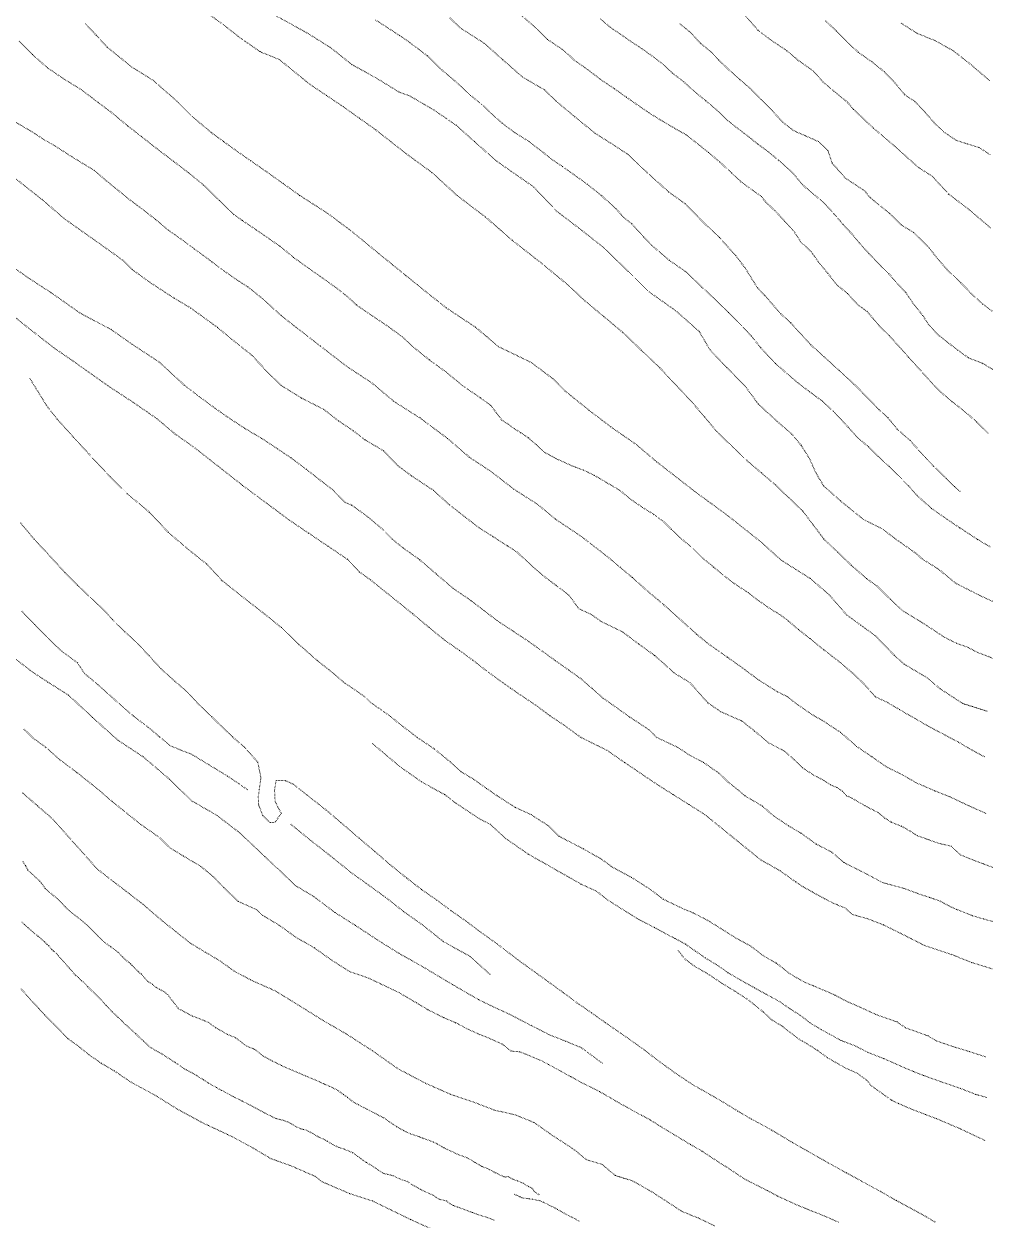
# Model space of a CAD drawing. Extents: x 682410 to 689460, y 7661803 to 7669124.
# Drawn here: x 686883.4 to 687123.9, y 7667440.4 to 7667739.6 of the extents above; entities that cross this region are included whole.
import ezdxf

# ---------------------------------------------------------------- set-up
doc = ezdxf.new("R2010")
doc.units = 0
doc.header["$MEASUREMENT"] = 0
doc.linetypes.add('DOT', pattern=[0.25, 0, -0.25])
doc.layers.add('02 TOE_Line', color=1, linetype='DOT', lineweight=20)

msp = doc.modelspace()

# ---------------------------------------------------------------- linework, layer by layer
at = {"layer": '02 TOE_Line'}
for points in [[(686929.57, 7667742.09, 4340.19), (686933.28, 7667739.44, 4340.16), (686937.46, 7667736.15, 4340.13), (686942.5, 7667732.65, 4340.28), (686947.34, 7667730.67, 4340.66), (686951.15, 7667727.58, 4340.69), (686954.95, 7667724.49, 4340.72), (686959.12, 7667721.7, 4340.66), (686963.28, 7667718.9, 4340.6), (686967.38, 7667715.98, 4340.64), (686971.48, 7667713.06, 4340.67), (686975.31, 7667710.06, 4340.61), (686979.15, 7667707.05, 4340.54), (686985.51, 7667702.41, 4340.4), (686988.66, 7667699.53, 4340.33), (686991.81, 7667696.66, 4340.26), (686995.37, 7667693.95, 4340.19), (686998.93, 7667691.25, 4340.12), (687002.29, 7667688.33, 4340.24), (687005.64, 7667685.41, 4340.35), (687009.23, 7667682.6, 4340.29), (687012.82, 7667679.79, 4340.24), (687016.08, 7667677.11, 4340.23), (687019.35, 7667674.44, 4340.22), (687023.76, 7667670.33, 4340.23), (687028.49, 7667666.38, 4340.22), (687033.22, 7667662.42, 4340.22), (687037.86, 7667657.98, 4340.25), (687042.5, 7667653.54, 4340.28), (687046.57, 7667649.21, 4340.24), (687050.64, 7667644.87, 4340.2), (687053.75, 7667641.18, 4340.13), (687056.85, 7667637.49, 4340.07), (687060.61, 7667633.89, 4339.99), (687064.37, 7667630.29, 4339.91), (687067.9, 7667627.27, 4339.94), (687071.43, 7667624.25, 4339.97), (687074.84, 7667620.98, 4339.98), (687078.26, 7667617.71, 4339.99), (687080.91, 7667614.21, 4339.86), (687083.55, 7667610.71, 4339.73), (687087, 7667607.41, 4339.73), (687090.45, 7667604.11, 4339.73), (687094.18, 7667600.86, 4339.95), (687096.77, 7667598.98, 4339.87), (687100.19, 7667595.65, 4339.91), (687103.24, 7667592.79, 4339.78), (687107.92, 7667589.94, 4339.95), (687111.11, 7667587.88, 4339.93), (687113.77, 7667586.1, 4340.01), (687116.72, 7667584.65, 4339.88), (687119.35, 7667583.71, 4340.14), (687121.9, 7667582.42, 4339.91), (687126.17, 7667580.74, 4340.01)], [(686945.68, 7667742.08, 4350.18), (686954.24, 7667737.35, 4350.17), (686960.14, 7667733.66, 4350.16), (686965.45, 7667729.44, 4350.15), (686971.87, 7667725.87, 4350.14), (686977.3, 7667722.54, 4350.14), (686980.03, 7667721.53, 4350.41), (686983.88, 7667719.29, 4350.53), (686985.96, 7667718.06, 4350.38), (686991.6, 7667714.22, 4350.32), (686996.13, 7667710.16, 4350.32), (687001.7, 7667705.24, 4350.38), (687010.98, 7667698.79, 4350.29), (687016.76, 7667692.68, 4350.24), (687022.36, 7667688.44, 4350.24), (687028.68, 7667683.44, 4350.18), (687034.63, 7667677.66, 4350.23), (687039.85, 7667672.55, 4350.33), (687046.46, 7667667.85, 4350.44), (687052.35, 7667662.66, 4350.67), (687055.06, 7667658.02, 4350.78), (687059.26, 7667653.64, 4350.63), (687063.89, 7667648.88, 4350.43), (687067.15, 7667644.47, 4350.4), (687071.98, 7667640.04, 4349.98), (687075.55, 7667636.96, 4350.22), (687077.85, 7667634.16, 4349.93), (687079.9, 7667630.91, 4350.07), (687081.6, 7667627.17, 4349.89), (687083.44, 7667624.05, 4349.88), (687087.7, 7667620.26, 4350.06), (687093.43, 7667615.62, 4349.82), (687098.07, 7667613.31, 4349.81), (687101.16, 7667610.97, 4350.33), (687106.5, 7667607.19, 4350.27), (687108.12, 7667605.74, 4350.22), (687112.22, 7667603.18, 4350.28), (687116.51, 7667599.67, 4350.03), (687122.65, 7667596.55, 4350.12), (687128.9, 7667593.66, 4350.22)], [(686989.95, 7667741.09, 4370.71), (686992.8, 7667738.44, 4370.72), (686998.61, 7667734.74, 4370.69), (687003.23, 7667730.62, 4370.68), (687008.16, 7667726.3, 4370.66), (687013.63, 7667723.09, 4370.64), (687016.6, 7667720.24, 4370.63), (687021.28, 7667716.31, 4370.62), (687026.42, 7667712.16, 4370.6), (687030.83, 7667709.37, 4370.59), (687034.58, 7667706.89, 4370.57), (687039.37, 7667702.35, 4370.56), (687044.79, 7667697.49, 4370.54), (687048.89, 7667694.57, 4370.52), (687052.77, 7667690.56, 4370.51), (687057.43, 7667686.13, 4370.49), (687061.57, 7667681.54, 4370.87), (687063.89, 7667678.45, 4370.74), (687066.91, 7667673.58, 4370.71), (687068.76, 7667671.67, 4370.79), (687072.78, 7667667.03, 4370.79), (687075.25, 7667664.8, 4370.85), (687080.28, 7667659.3, 4370.91), (687083.63, 7667656.28, 4370.71), (687087.36, 7667652.89, 4370.56), (687091.02, 7667649.51, 4370.43), (687093.3, 7667647.21, 4370.38), (687097.39, 7667643.05, 4370.36), (687099.6, 7667641.02, 4370.43), (687101.88, 7667638.21, 4370.41), (687105.14, 7667635.34, 4370.43), (687108.91, 7667631.09, 4370.37), (687111, 7667628.9, 4370.43), (687114.16, 7667625.87, 4370.52), (687116.17, 7667623.85, 4370.45), (687117.66, 7667622.59, 4370.68)], [(687007.65, 7667741.92, 4380.53), (687011.34, 7667738.72, 4380.5), (687014.4, 7667735.73, 4380.47), (687018.42, 7667732.98, 4380.25), (687021.28, 7667730.39, 4380.28), (687024.61, 7667728.06, 4380.27), (687027.6, 7667725.75, 4380.35), (687031.2, 7667723.34, 4380.39), (687034.2, 7667721.21, 4380.29), (687037.32, 7667719.04, 4380.29), (687039.83, 7667717.31, 4380.43), (687042.76, 7667715.51, 4380.28), (687046.13, 7667713.52, 4380.31), (687049.06, 7667711.86, 4380.28), (687051.82, 7667709.71, 4380.31), (687054.64, 7667707.46, 4380.5), (687057.51, 7667705.03, 4380.37), (687060.55, 7667702.22, 4380.36), (687062.79, 7667700.1, 4380.34), (687065.28, 7667698.29, 4380.45), (687067.91, 7667696.41, 4380.45), (687068.99, 7667694.99, 4380.41), (687071.3, 7667692.88, 4380.5), (687073.7, 7667690.26, 4380.48), (687076.11, 7667687.62, 4380.59), (687077.81, 7667684.99, 4380.62), (687080.4, 7667682.55, 4380.73), (687082.4, 7667679.73, 4380.63), (687084.58, 7667677.12, 4380.6), (687086.68, 7667674.39, 4380.31), (687089.47, 7667672.12, 4380.62), (687091.99, 7667669.35, 4380.55), (687094.4, 7667667.6, 4380.92), (687097.39, 7667664.07, 4380.67), (687099.91, 7667661.57, 4380.57), (687102.53, 7667658.68, 4380.55), (687104.69, 7667656.23, 4380.53), (687107.3, 7667653.37, 4380.56), (687110.11, 7667650.24, 4380.57), (687112.76, 7667647.47, 4380.51), (687115.66, 7667645.06, 4380.58), (687118.71, 7667642.65, 4380.6), (687121.82, 7667639.99, 4380.52), (687124.61, 7667637.15, 4380.52)], [(687125.25, 7667688.54, 4410.98), (687119.89, 7667693.12, 4410.88), (687114.72, 7667697.04, 4410.88), (687110.67, 7667701.45, 4410.66), (687107.16, 7667703.71, 4410.75), (687101.12, 7667709.11, 4410.46), (687095.91, 7667713.53, 4410.6), (687090.96, 7667718.18, 4410.57), (687089.41, 7667720.03, 4410.26), (687086.01, 7667722.78, 4410.27), (687083.37, 7667725.03, 4410.28), (687080.81, 7667727.87, 4410.3), (687077.03, 7667730.55, 4410.32), (687074.24, 7667732.9, 4410.33), (687070.22, 7667735.59, 4410.35), (687067, 7667738.06, 4410.43), (687063.44, 7667742.18, 4410.45)], [(686898.83, 7667739.65, 4330.4), (686901.6, 7667736.67, 4330.41), (686904.37, 7667733.68, 4330.41), (686907.38, 7667731.26, 4330.43), (686910.38, 7667728.83, 4330.45), (686915.76, 7667725.48, 4330.68), (686918.95, 7667722.68, 4330.56), (686922.14, 7667719.88, 4330.44), (686925.52, 7667716.44, 4330.36), (686930.45, 7667712.3, 4330.24), (686933.37, 7667710.18, 4330.21), (686936.28, 7667708.06, 4330.17), (686940.23, 7667705.31, 4330.25), (686944.18, 7667702.57, 4330.32), (686948.33, 7667699.61, 4330.4), (686952.48, 7667696.65, 4330.47), (686955.92, 7667694.44, 4330.43), (686959.36, 7667692.24, 4330.39), (686962.35, 7667690.01, 4330.31), (686965.34, 7667687.78, 4330.23), (686968.83, 7667684.92, 4330.2), (686972.32, 7667682.05, 4330.16), (686975.65, 7667679.35, 4330.12), (686978.98, 7667676.64, 4330.08), (686981.79, 7667674.37, 4330.19), (686984.6, 7667672.1, 4330.3), (686989.18, 7667668.5, 4329.9), (686992.79, 7667666.1, 4329.91), (686996.41, 7667663.7, 4329.92), (686999.28, 7667661.27, 4330.06), (687002.15, 7667658.85, 4330.2), (687006.22, 7667656.88, 4330.24), (687010.29, 7667654.92, 4330.27), (687015.8, 7667650.79, 4330.44), (687019, 7667647.61, 4330.53), (687021.92, 7667645.25, 4330.33), (687024.84, 7667642.9, 4330.14), (687030.27, 7667638.76, 4330.24), (687033.41, 7667636.59, 4330.16), (687036.56, 7667634.41, 4330.09), (687041.69, 7667630.06, 4330.17), (687046.51, 7667626.31, 4330.19), (687051.32, 7667622.56, 4330.21), (687055.5, 7667619.51, 4330.17), (687059.67, 7667616.45, 4330.13), (687063.78, 7667613.18, 4330.01), (687067.9, 7667609.91, 4329.89), (687072.85, 7667605.44, 4330.12), (687076.5, 7667603.14, 4330.11), (687080.15, 7667600.84, 4330.11), (687084.87, 7667596.78, 4330.04), (687089.2, 7667591.77, 4330.19), (687092.81, 7667589.14, 4330.24), (687096.43, 7667586.51, 4330.29), (687101.21, 7667581.56, 4330.06), (687103.63, 7667579.42, 4330.06), (687109.36, 7667576.02, 4330.06), (687112.63, 7667573.25, 4330.25), (687118.32, 7667569.56, 4330.27), (687124.38, 7667567.65, 4330.45)], [(686971.42, 7667740.56, 4360.81), (686977.48, 7667736.65, 4360.97), (686979.25, 7667735.45, 4360.97), (686982.02, 7667733.37, 4360.92), (686984.4, 7667731.57, 4360.83), (686987.96, 7667728.08, 4360.85), (686991.26, 7667725.32, 4360.75), (686995.17, 7667721.71, 4360.64), (686998.11, 7667719.3, 4360.56), (687000.4, 7667717.16, 4360.62), (687003.05, 7667714.75, 4360.66), (687006.03, 7667712.52, 4360.65), (687009.8, 7667710.14, 4360.77), (687013.48, 7667707.32, 4360.84), (687015.48, 7667705.7, 4360.96), (687018.16, 7667703.89, 4361.09), (687021.09, 7667701.83, 4361.21), (687024.36, 7667699.48, 4361.42), (687027.99, 7667696.56, 4361.54), (687031.57, 7667693.33, 4361.91), (687033.39, 7667691.25, 4360.29), (687035.52, 7667689.54, 4360.41), (687038.51, 7667686.26, 4360.73), (687040.71, 7667683.98, 4360.42), (687044.92, 7667680.43, 4360.4), (687049.16, 7667677.46, 4360.57), (687053.04, 7667673.75, 4360.66), (687056.87, 7667670.15, 4360.62), (687059.68, 7667667.4, 4360.55), (687062.9, 7667664.19, 4360.61), (687065.44, 7667661.44, 4360.57), (687067.79, 7667658.52, 4360.58), (687071.43, 7667654.64, 4360.54), (687074.3, 7667652.13, 4360.52), (687077.08, 7667649.75, 4360.65), (687080.04, 7667647.51, 4360.56), (687083.16, 7667645.2, 4360.48), (687085.93, 7667642.67, 4360.45), (687089.6, 7667638.71, 4360.53), (687091.93, 7667636.13, 4360.56), (687094.72, 7667633.76, 4360.59), (687097.19, 7667631.34, 4360.6), (687099.89, 7667628.84, 4360.55), (687102.1, 7667626.66, 4360.59), (687104.69, 7667624.02, 4360.49), (687106.97, 7667621.48, 4360.18), (687110.47, 7667618.38, 4360.36), (687113.33, 7667616.36, 4360.3), (687117.51, 7667613.54, 4360.33), (687122.04, 7667610.59, 4360.61), (687125.2, 7667608.72, 4360.6)], [(687027.62, 7667740.87, 4390.41), (687030.07, 7667738.76, 4390.4), (687032.67, 7667737, 4390.47), (687035.58, 7667734.98, 4390.5), (687037.99, 7667733.41, 4390.51), (687040.24, 7667731.8, 4390.56), (687043.05, 7667729.7, 4390.67), (687045.64, 7667727.31, 4390.62), (687048.47, 7667725.11, 4390.74), (687051.13, 7667722.72, 4390.68), (687054, 7667720.36, 4390.74), (687057.2, 7667717.66, 4390.65), (687059.54, 7667715.38, 4390.48), (687062.02, 7667713.42, 4390.52), (687064.88, 7667711.25, 4390.47), (687066.91, 7667709.59, 4390.65), (687069.66, 7667707.59, 4390.78), (687072.3, 7667705.39, 4390.55), (687074.17, 7667703.77, 4390.76), (687075.94, 7667702.11, 4390.79), (687078.25, 7667699.28, 4390.73), (687080.97, 7667696.99, 4390.55), (687083.61, 7667694.78, 4390.49), (687086.14, 7667692, 4390.58), (687088.33, 7667689.43, 4390.41), (687090.06, 7667687.61, 4390.33), (687092.41, 7667684.8, 4390.36), (687094.78, 7667682.17, 4390.36), (687097.9, 7667678.89, 4390.2), (687099.81, 7667677.06, 4390.34), (687101.49, 7667675.11, 4390.25), (687104.02, 7667672.36, 4390.36), (687106, 7667669.5, 4390.23), (687108.25, 7667666.66, 4390.1), (687109.67, 7667664.46, 4390.22), (687112.01, 7667661.88, 4390.28), (687114.46, 7667659.95, 4390.08), (687117.07, 7667657.96, 4390.11), (687119.8, 7667655.98, 4390.02), (687123.33, 7667654.64, 4390.32), (687126.22, 7667652.88, 4390.08)], [(687125.64, 7667667.75, 4400.25), (687123.21, 7667669.54, 4400.38), (687120.3, 7667672.2, 4400.51), (687117.76, 7667674.86, 4400.37), (687114.25, 7667678.21, 4400.28), (687111.92, 7667680.93, 4400.22), (687109.82, 7667683.57, 4400.3), (687105.95, 7667687.45, 4399.71), (687102.84, 7667689.33, 4399.83), (687100.01, 7667692.15, 4399.99), (687095.08, 7667696.15, 4399.89), (687093.75, 7667697.81, 4399.78), (687088.89, 7667701.02, 4399.97), (687085.57, 7667704.81, 4400.01), (687084.52, 7667707.95, 4400.19), (687082.18, 7667710.15, 4400.16), (687079.3, 7667711.43, 4400.21), (687076.07, 7667712.83, 4400.18), (687073.23, 7667714.98, 4400.07), (687070.17, 7667718.37, 4400.28), (687067.71, 7667720.8, 4400.36), (687065.26, 7667723.31, 4400.44), (687062.48, 7667725.7, 4400.38), (687059.61, 7667728.27, 4400.35), (687057.17, 7667730.62, 4400.28), (687055.51, 7667732.42, 4400.29), (687052.65, 7667734.76, 4400.17), (687050.27, 7667737.37, 4400.21), (687047.53, 7667739.62, 4400.25)], [(687083.97, 7667740.33, 4419.73), (687086.73, 7667737.75, 4419.81), (687089.42, 7667734.97, 4419.9), (687092.19, 7667732.46, 4419.82), (687095.58, 7667730.07, 4419.85), (687098.66, 7667727.61, 4419.98), (687101.28, 7667724.88, 4420.05), (687103.81, 7667721.82, 4419.93), (687106.29, 7667720.21, 4420.02), (687108.85, 7667717.46, 4419.9), (687111.14, 7667714.85, 4420.02), (687113.49, 7667712.61, 4420.1), (687116.6, 7667710.47, 4420.19), (687119.44, 7667709.56, 4420.28), (687122.37, 7667708.65, 4420.26), (687125.19, 7667706.83, 4420.19)], [(687102.87, 7667739.77, 4430.41), (687106.96, 7667737.17, 4430.33), (687111.41, 7667735.4, 4430.47), (687115.93, 7667732.85, 4430.53), (687120.42, 7667729.33, 4430.53), (687124.98, 7667725.39, 4430.57)], [(686882.28, 7667735.26, 4320.1), (686885.59, 7667731.92, 4320.12), (686889.31, 7667728.62, 4319.98), (686893.58, 7667725.73, 4320.04), (686897.74, 7667723.17, 4320.16), (686902.1, 7667719.88, 4320.12), (686905.78, 7667717.1, 4320.08), (686909.35, 7667714.11, 4320.07), (686912.86, 7667711.39, 4320.2), (686916.75, 7667708.32, 4320.09), (686920.86, 7667705.23, 4320.14), (686924.5, 7667702.44, 4320.13), (686928.47, 7667699.21, 4319.98), (686932.37, 7667695.39, 4320.02), (686935.98, 7667691.89, 4320.04), (686938.09, 7667690.4, 4320.02), (686941.62, 7667688.02, 4320.06), (686947.57, 7667683.91, 4320.11), (686950.87, 7667681.19, 4320.14), (686954.77, 7667678.38, 4320.18), (686958.75, 7667675.58, 4320.22), (686961.91, 7667673.31, 4320.25), (686964.42, 7667671.31, 4320.28), (686966.6, 7667669.29, 4320.33), (686970.73, 7667666.44, 4320.3), (686974.54, 7667663.9, 4320.28), (686978.1, 7667661.3, 4320.28), (686980.93, 7667658.68, 4320.28), (686984.85, 7667655.54, 4320.27), (686989.1, 7667652.45, 4320.25), (686993.15, 7667649.1, 4320.29), (686997.64, 7667646.04, 4320.33), (687000.2, 7667644.17, 4320.35), (687003.02, 7667640.45, 4320.32), (687004.56, 7667639.44, 4319.98), (687006.11, 7667638.31, 4320.1), (687007.76, 7667637.29, 4320.16), (687009.64, 7667636.05, 4320.25), (687011.55, 7667634.34, 4320.1), (687013.63, 7667632.45, 4320.23), (687016.62, 7667630.81, 4320.06), (687020.7, 7667628.95, 4320.1), (687023.43, 7667627.97, 4320.06), (687026.16, 7667626.64, 4320.17), (687029.44, 7667624.71, 4320.21), (687032.42, 7667622.95, 4320.35), (687035.24, 7667620.64, 4320.16), (687038.18, 7667618.63, 4320.27), (687041.03, 7667616.85, 4320.33), (687043.22, 7667615.24, 4320.31), (687045.39, 7667613.14, 4320.09), (687047.95, 7667610.73, 4319.97), (687050.39, 7667608.73, 4320.12), (687053.16, 7667606, 4320.06), (687056, 7667603.67, 4319.95), (687058.19, 7667601.84, 4320.17), (687061, 7667599.68, 4320.06), (687064.58, 7667597.33, 4320.04), (687066.88, 7667595.55, 4319.97), (687069.77, 7667593.5, 4320.02), (687072.68, 7667591.73, 4320.04), (687074.69, 7667590.22, 4320.02), (687077.18, 7667588.07, 4319.98), (687080.07, 7667585.81, 4319.95), (687083.51, 7667583.02, 4320), (687087.89, 7667579.63, 4319.98), (687090.76, 7667577.14, 4320.11), (687093.27, 7667574.78, 4320.12), (687096.47, 7667571.23, 4320.11), (687099.34, 7667569.89, 4320.17), (687102.47, 7667568.05, 4320.26), (687106.36, 7667565.8, 4320.29), (687109.68, 7667563.9, 4320.26), (687113.76, 7667561.73, 4320.31), (687117.23, 7667559.89, 4320.22), (687120.5, 7667557.97, 4320.3), (687123.87, 7667556.16, 4320.45)], [(686879.38, 7667716.15, 4310.07), (686885.09, 7667712.84, 4310.19), (686888.61, 7667710.55, 4310.16), (686891.08, 7667709.16, 4310.12), (686894.93, 7667706.67, 4310.01), (686901.04, 7667702.94, 4310.42), (686904.21, 7667700.23, 4310.16), (686909.64, 7667695.81, 4310.41), (686912.98, 7667693.32, 4310.32), (686916.46, 7667690.61, 4310.08), (686919.55, 7667688, 4310.23), (686922.68, 7667685.82, 4310.18), (686926.12, 7667683.28, 4310.12), (686930.45, 7667680.08, 4310.21), (686933.07, 7667678.1, 4310.12), (686937.25, 7667675.19, 4310.21), (686939.44, 7667673.82, 4310.01), (686943.06, 7667670.93, 4310.09), (686947.79, 7667666.63, 4310.15), (686951.06, 7667664.04, 4310.15), (686957.64, 7667658.97, 4310.1), (686960.97, 7667656.4, 4310.09), (686964.3, 7667653.82, 4310.09), (686970.46, 7667649.8, 4310.09), (686975.99, 7667645.15, 4310.08), (686982.52, 7667641.01, 4310.07), (686985.98, 7667638.43, 4310.07), (686989.43, 7667635.86, 4310.06), (686994.84, 7667631.21, 4310.06), (687000.36, 7667627.56, 4310.05), (687006.02, 7667623.17, 4310.28), (687011.92, 7667619.4, 4310.07), (687016.39, 7667615.71, 4310.12), (687022.85, 7667611.39, 4310.24), (687026.18, 7667608.81, 4310.34), (687029.51, 7667606.22, 4310.44), (687032.58, 7667603.65, 4310.33), (687035.66, 7667601.07, 4310.22), (687039.13, 7667597.96, 4310.25), (687043.53, 7667594.25, 4310.39), (687047.46, 7667590.73, 4310.34), (687051.67, 7667586.95, 4310.2), (687054.68, 7667584.47, 4310.1), (687059.39, 7667581.18, 4310.13), (687062.72, 7667578.8, 4310.09), (687067.33, 7667575.39, 4310.08), (687071.95, 7667572.5, 4310.02), (687074.33, 7667571.35, 4310.11), (687076.64, 7667569.53, 4310), (687079.3, 7667567.7, 4310.06), (687081.1, 7667566.49, 4310.13), (687083.22, 7667565.33, 4310.09), (687087.7, 7667562.37, 4310.2), (687091.72, 7667558.85, 4310.03), (687095.58, 7667556.23, 4310.12), (687099.24, 7667553.69, 4310.01), (687103.14, 7667551.78, 4310.08), (687106.64, 7667549.74, 4310.13), (687111.24, 7667547.75, 4310.18), (687115.15, 7667546.2, 4310.22), (687120.12, 7667543.84, 4310.17), (687124.15, 7667542.06, 4310.25)], [(686880.76, 7667701.35, 4300.26), (686888.02, 7667695.62, 4300.27), (686893.57, 7667690.85, 4300.3), (686897.92, 7667687.77, 4300.4), (686901.94, 7667684.93, 4300.47), (686908.17, 7667680.48, 4300.39), (686910.57, 7667678.11, 4300.08), (686915.07, 7667674.85, 4300.15), (686921.1, 7667670.94, 4300.35), (686925.22, 7667668.47, 4300.37), (686931.86, 7667663.66, 4300.47), (686935.11, 7667660.96, 4300.43), (686940.57, 7667656.61, 4300.55), (686944.12, 7667652.72, 4300.3), (686947.76, 7667649.16, 4300.33), (686952.97, 7667645.95, 4300.3), (686958.44, 7667643.16, 4300.34), (686962.23, 7667640.2, 4300.23), (686965.9, 7667637.75, 4300.17), (686968.77, 7667635.53, 4300.28), (686973.39, 7667632.82, 4300.22), (686976.94, 7667629.09, 4300.15), (686980.51, 7667626.44, 4300.1), (686985.86, 7667622.91, 4299.97), (686989.91, 7667619.27, 4300.05), (686993.9, 7667616.15, 4300.02), (686997.29, 7667613.55, 4300.03), (687000.7, 7667611.37, 4300), (687004.36, 7667609.02, 4300.2), (687006.73, 7667607.51, 4300.15), (687011.31, 7667603.27, 4300.05), (687014, 7667601.03, 4300.04), (687016.64, 7667599.06, 4300.04), (687019.76, 7667596.7, 4299.98), (687022.23, 7667593.3, 4299.99), (687025.31, 7667591.88, 4300.02), (687027.84, 7667590.1, 4299.8), (687033.13, 7667587.52, 4300.41), (687037.15, 7667584.52, 4300.28), (687041.24, 7667581.57, 4300.2), (687046.1, 7667577.23, 4300.3), (687050.05, 7667574.79, 4300.1), (687054.5, 7667569.75, 4300.04), (687057.76, 7667567.53, 4300.05), (687063.1, 7667565.16, 4300.33), (687066.22, 7667562.67, 4300.27), (687069.71, 7667559.74, 4300.37), (687073.66, 7667557.68, 4300.43), (687076.13, 7667555.52, 4300.35), (687078.28, 7667553.43, 4300.29), (687080.95, 7667551.69, 4300.33), (687083.63, 7667550.27, 4300.08), (687085.29, 7667549.18, 4300.16), (687086.83, 7667548.55, 4300.15), (687088.17, 7667547.64, 4300.19), (687089.17, 7667546.52, 4300.26), (687090.72, 7667545.85, 4300.36), (687092.19, 7667544.92, 4300.36), (687093.76, 7667544.06, 4300.36), (687094.96, 7667543.39, 4300.31), (687097.09, 7667542.31, 4300.31), (687098.81, 7667540.9, 4300.31), (687100.47, 7667539.86, 4300.29), (687102.95, 7667538.88, 4300.34), (687105.01, 7667537.72, 4300.38), (687106.93, 7667536.5, 4300.39), (687112.24, 7667534.61, 4300.4), (687115.41, 7667533.87, 4300.33), (687117.7, 7667531.7, 4300.28), (687121.11, 7667530.33, 4300.29), (687127.29, 7667528.03, 4300.56)], [(687126.26, 7667514.93, 4290.23), (687123.47, 7667515.68, 4290.23), (687120.74, 7667516.49, 4290.22), (687116.6, 7667518.12, 4290.25), (687114.75, 7667518.99, 4290.23), (687112.32, 7667520.27, 4290.24), (687109.97, 7667521.07, 4290.25), (687107.32, 7667521.94, 4290.31), (687103.55, 7667523.33, 4290.17), (687098.2, 7667524.78, 4290.28), (687094.31, 7667526.89, 4290.32), (687088.53, 7667529.81, 4290.39), (687085.52, 7667532.4, 4290.34), (687081.62, 7667534.41, 4290.36), (687077.79, 7667537.16, 4290.43), (687074.65, 7667539, 4290.49), (687070.9, 7667541.5, 4290.56), (687068.16, 7667543.91, 4290.5), (687063.78, 7667546.5, 4290.45), (687062.04, 7667547.99, 4290.45), (687059.31, 7667550.15, 4290.54), (687057.22, 7667552.2, 4290.57), (687053.42, 7667554.84, 4290.68), (687050.11, 7667556.56, 4290.65), (687047.27, 7667558.46, 4290.58), (687044.38, 7667559.84, 4290.6), (687041.62, 7667561.14, 4290.62), (687039.75, 7667563.02, 4290.62), (687035.03, 7667566.16, 4290.33), (687031.65, 7667568.56, 4290.26), (687028.26, 7667570.96, 4290.2), (687025.55, 7667573.34, 4290.22), (687022.84, 7667575.72, 4290.25), (687019.64, 7667577.99, 4290.18), (687016.44, 7667580.26, 4290.11), (687013.06, 7667582.69, 4289.99), (687009.69, 7667585.12, 4289.87), (687005.69, 7667587.76, 4289.86), (687001.69, 7667590.4, 4289.86), (686998.45, 7667592.88, 4289.91), (686995.22, 7667595.36, 4289.97), (686990.7, 7667598.45, 4290.06), (686986.53, 7667602.03, 4290.05), (686982.42, 7667605.56, 4290.05), (686978.38, 7667608.43, 4290.04), (686975.54, 7667610.74, 4290.04), (686973.36, 7667612.98, 4290.03), (686969.49, 7667616.26, 4290.03), (686965.37, 7667619.24, 4290.02), (686963.8, 7667619.88, 4290.09), (686960.59, 7667623.11, 4290.24), (686957.21, 7667625.71, 4290.23), (686954, 7667628.22, 4290.21), (686950.18, 7667631.08, 4290.28), (686946.79, 7667633.34, 4290.24), (686942.9, 7667635.91, 4290.27), (686938.64, 7667638.43, 4290.2), (686934.31, 7667641.3, 4290.12), (686930.79, 7667643.76, 4290.1), (686927.23, 7667646.4, 4290.11), (686923.53, 7667649.24, 4290.06), (686917.31, 7667654.99, 4290.1), (686910.55, 7667659.42, 4289.94), (686905.24, 7667663.15, 4290.11), (686897.51, 7667667.23, 4290.08), (686890.18, 7667672.4, 4290.26), (686884.19, 7667676.29, 4289.93), (686878.32, 7667680.47, 4289.76)], [(686880.38, 7667666.87, 4281.52), (686884.78, 7667663.35, 4281.1), (686891, 7667658.51, 4280.88), (686895.66, 7667655.31, 4280.81), (686897.96, 7667653.66, 4280.34), (686905.02, 7667648.69, 4280.1), (686910.82, 7667644.89, 4279.99), (686916.67, 7667640.86, 4280.03), (686921.41, 7667636.88, 4280.24), (686925.9, 7667633.75, 4280.27), (686932.01, 7667628.95, 4280.22), (686938.12, 7667624.16, 4280.16), (686944, 7667619.79, 4280.23), (686949.89, 7667615.41, 4280.31), (686954.71, 7667612.16, 4280.31), (686959.54, 7667608.91, 4280.32), (686964.36, 7667605.66, 4280.32), (686967.41, 7667602.45, 4280.29), (686970.16, 7667600.49, 4280.25), (686976.17, 7667595.66, 4280.25), (686980.71, 7667592, 4280.25), (686984.79, 7667588.6, 4280.26), (686988.56, 7667585.52, 4280.27), (686992.43, 7667582.82, 4280.27), (686995.73, 7667580.41, 4280.28), (686998.79, 7667578.03, 4280.28), (687002.2, 7667575.53, 4280.28), (687005.16, 7667573.42, 4280.29), (687008.29, 7667571.28, 4280.29), (687011.84, 7667568.9, 4280.3), (687015.08, 7667566.46, 4280.3), (687018.86, 7667563.94, 4280.31), (687022.7, 7667561.13, 4280.31), (687029.26, 7667557.89, 4280.46), (687033.73, 7667554.79, 4280.46), (687037.79, 7667552.06, 4280.45), (687041.84, 7667549.33, 4280.44), (687045.82, 7667546.81, 4280.43), (687049.81, 7667544.29, 4280.42), (687053.79, 7667541.77, 4280.41), (687057.27, 7667538.95, 4280.4), (687060.75, 7667536.13, 4280.39), (687064.22, 7667533.3, 4280.39), (687068, 7667530.27, 4280.26), (687070.08, 7667529.17, 4280.24), (687072.62, 7667527.71, 4280.2), (687076.49, 7667524.95, 4280.25), (687078.34, 7667523.71, 4280.22), (687080.58, 7667522.47, 4280.19), (687083.78, 7667520.71, 4280.1), (687085.92, 7667519.62, 4280.1), (687088.82, 7667518.43, 4280.11), (687090.63, 7667516.81, 4280.12), (687094.67, 7667515.67, 4280.14), (687098.42, 7667514.2, 4280.14), (687102.91, 7667511.99, 4280.23), (687108.64, 7667509.08, 4280.4), (687115.52, 7667506.78, 4280.32), (687120.52, 7667504.78, 4280.23), (687126.16, 7667503.05, 4280.27)], [(686884.88, 7667650.96, 4280.46), (686887.1, 7667647.39, 4280.18), (686889.11, 7667644.11, 4279.8), (686891.75, 7667640.73, 4279.52), (686895.83, 7667636.2, 4279.24), (686899.67, 7667632.01, 4279.02), (686905.02, 7667626.29, 4278.47), (686909.27, 7667622.03, 4278.16), (686914.45, 7667617.78, 4277.84), (686914.86, 7667617.39, 4277.82), (686919.57, 7667612.38, 4277.4), (686925.17, 7667607.62, 4276.95), (686929.23, 7667604.41, 4276.65), (686932.95, 7667600.37, 4276.28), (686938.49, 7667595.97, 4275.65), (686943.68, 7667591.94, 4275.07), (686947.83, 7667588.59, 4274.59), (686952.22, 7667584.36, 4273.61), (686956.78, 7667580.36, 4272.92), (686961.11, 7667576.92, 4272.38), (686963.33, 7667574.96, 4272.32), (686968.5, 7667571.44, 4271.61), (686970.22, 7667569.79, 4271.5), (686975.14, 7667566.36, 4270.97), (686977.03, 7667564.78, 4271.01), (686981.91, 7667561.03, 4270.52), (686986.16, 7667558.17, 4270.35), (686990.05, 7667554.99, 4270.2), (686992.82, 7667552.49, 4270.28), (686995.97, 7667550.6, 4270.07), (686999.16, 7667548.33, 4270.25), (687001.82, 7667546.49, 4270.29), (687006.41, 7667543.55, 4270.11), (687010.3, 7667541.78, 4270.22), (687014.67, 7667538.96, 4270.29), (687017.31, 7667536.36, 4270.35), (687023.41, 7667533.19, 4270.37), (687027.91, 7667530.64, 4270.31), (687030.68, 7667528.6, 4270.25), (687035.44, 7667526.08, 4270.2), (687040.16, 7667523.04, 4270.12), (687043.42, 7667520.58, 4270.19), (687048.76, 7667518.04, 4270.3), (687050.81, 7667517.21, 4270.42), (687054.51, 7667515.3, 4270.42), (687057.86, 7667513.24, 4270.47), (687061.46, 7667510.94, 4270.46), (687065.18, 7667508.93, 4270.29), (687068.48, 7667506.41, 4270.23), (687071.69, 7667504.61, 4270.33), (687074.99, 7667502, 4270.31), (687078.62, 7667499.89, 4270.42), (687081.05, 7667498.91, 4270.44), (687086.39, 7667496.61, 4270.28), (687088.84, 7667495.26, 4270.42), (687092.6, 7667493.61, 4270.37), (687096.54, 7667491.79, 4270.22), (687101.84, 7667489.91, 4270.08), (687103.97, 7667488.46, 4270.21), (687109.61, 7667486.41, 4270.06), (687111.73, 7667485.18, 4270.16), (687115.74, 7667483.78, 4270.16), (687119.98, 7667482.49, 4270.15), (687124.13, 7667481.15, 4270.19)], [(687111.39, 7667439.84, 4252.94), (687109.14, 7667441.16, 4253.33), (687105.17, 7667443.36, 4253.74), (687101.62, 7667445.25, 4254.16), (687097.6, 7667447.57, 4254.64), (687092.34, 7667450.42, 4255.28), (687089.09, 7667452.21, 4255.65), (687084.64, 7667454.66, 4256.19), (687080.39, 7667457.08, 4256.76), (687075.66, 7667459.76, 4257.23), (687070.44, 7667462.89, 4257.76), (687065.42, 7667465.62, 4258.04), (687061.9, 7667467.66, 4258.74), (687058.31, 7667469.88, 4259), (687053.72, 7667472.53, 4259.35), (687050.43, 7667474.4, 4259.62), (687045.98, 7667477.41, 4260.09), (687041.96, 7667480.32, 4260.55), (687038.67, 7667482.89, 4260.98), (687035.24, 7667485.34, 4261.43), (687032.27, 7667487.41, 4261.84), (687028.94, 7667489.7, 4262.26), (687025.39, 7667492.23, 4262.74), (687021.84, 7667494.66, 4263.34), (687018.44, 7667497.2, 4263.84), (687012.84, 7667501.25, 4264.46), (687007, 7667505.47, 4264.97), (687001.69, 7667509.52, 4265.61), (686996.95, 7667512.93, 4266.1), (686994.15, 7667515.05, 4266.44), (686990.21, 7667517.81, 4266.95), (686986.7, 7667520.42, 4267.32), (686982.88, 7667523.06, 4267.7), (686979.1, 7667525.99, 4268.08), (686974.99, 7667529.3, 4268.59), (686971.15, 7667532.62, 4268.93), (686967.28, 7667535.89, 4269.41), (686962.72, 7667539.81, 4269.91), (686959.04, 7667542.92, 4270.27), (686954.19, 7667546.73, 4270.83), (686950.83, 7667549.38, 4271.2), (686948.91, 7667550.28, 4271.43), (686946.52, 7667550.3, 4271.64), (686946.13, 7667547.95, 4271.77), (686946.26, 7667545.17, 4271.56), (686946.96, 7667543.65, 4271.55), (686947.83, 7667542.16, 4271.54), (686946.29, 7667539.88, 4271.59), (686944.99, 7667539.77, 4271.4), (686943.17, 7667541.57, 4271.42), (686942.14, 7667544.24, 4271.51), (686942.06, 7667546.29, 4271.69), (686942.73, 7667550.98, 4271.91), (686941.94, 7667554.9, 4271.95), (686938.63, 7667558.63, 4272.46), (686935.59, 7667561.25, 4272.83), (686934.27, 7667562.5, 4272.94), (686930.39, 7667566.3, 4273.43), (686926.57, 7667569.96, 4273.87), (686924.46, 7667572.32, 4274.19), (686921.14, 7667575.19, 4274.5), (686917.69, 7667578.3, 4274.86), (686914.75, 7667581.52, 4275.2), (686911.89, 7667584.58, 4275.43), (686908.7, 7667587.51, 4275.65), (686905.56, 7667590.62, 4276.04), (686903.21, 7667593.19, 4276.25), (686899.96, 7667596.24, 4276.78), (686896.82, 7667599.21, 4277.11), (686893.7, 7667602.36, 4277.43), (686889.2, 7667607.25, 4277.92), (686886.02, 7667610.66, 4278.38), (686882.61, 7667614.75, 4278.77)], [(686882.9, 7667592.71, 4270.42), (686886.13, 7667589.35, 4270.42), (686889.5, 7667585.88, 4270.41), (686892.81, 7667582.74, 4270.41), (686896.86, 7667579.74, 4270.39), (686898.63, 7667577.05, 4270.35), (686902.04, 7667574.23, 4270.46), (686906.98, 7667569.79, 4270.61), (686910.74, 7667566.51, 4270.63), (686914.64, 7667563.56, 4270.68), (686917.46, 7667561.16, 4270.63), (686920.19, 7667558.92, 4270.61), (686925.3, 7667556.93, 4270.49), (686934.39, 7667551.42, 4270.44), (686939.4, 7667548.01, 4270.6)], [(687028.13, 7667479.58, 4260.03), (687022.94, 7667483.44, 4260.02), (687018.94, 7667485.11, 4259.96), (687015.09, 7667486.61, 4259.91), (687010.33, 7667489.03, 4259.97), (687004.79, 7667491.9, 4259.98), (687001.6, 7667493.35, 4260.1), (686997.16, 7667495.5, 4260.07), (686990.68, 7667499.25, 4260.24), (686982.87, 7667503.92, 4260.31), (686977.31, 7667507.04, 4260.46), (686971.69, 7667510.55, 4260.58), (686966.4, 7667514.04, 4260.66), (686961.18, 7667517.33, 4260.74), (686955.9, 7667521.32, 4260.59), (686951.4, 7667524.01, 4260.81), (686943.72, 7667531.29, 4260.67), (686937.39, 7667537.25, 4260.84), (686931.57, 7667541.69, 4260.81), (686925.48, 7667545.19, 4261.03), (686919.79, 7667550.7, 4261.14), (686913.29, 7667556.23, 4261.14), (686906.91, 7667560.42, 4261.32), (686900.6, 7667566.11, 4261.18), (686894.57, 7667571.69, 4261.03), (686889.36, 7667574.98, 4260.93), (686885.46, 7667577.53, 4260.91), (686881.05, 7667580.94, 4261.06)], [(687087.18, 7667439.82, 4251.34), (687084.04, 7667441.23, 4251.51), (687080.37, 7667442.7, 4251.48), (687077.15, 7667443.98, 4251.41), (687071.97, 7667446.35, 4251.22), (687069.37, 7667447.74, 4251.54), (687063.73, 7667450.6, 4251.59), (687059.11, 7667453.68, 4251.78), (687057.84, 7667454.46, 4252.01), (687053, 7667457.63, 4251.96), (687050.14, 7667459.27, 4252.02), (687047.46, 7667460.89, 4252.17), (687042.58, 7667463.83, 4252.09), (687040.19, 7667465.37, 4252.22), (687037.9, 7667466.58, 4252.34), (687033.03, 7667469.25, 4252.25), (687030.19, 7667470.9, 4252.28), (687027.41, 7667472.51, 4252.3), (687022.75, 7667474.85, 4252.28), (687020.17, 7667476.25, 4252.33), (687017.46, 7667477.75, 4252.36), (687013.15, 7667480.1, 4252.02), (687008.76, 7667481.95, 4251.88), (687007.36, 7667482.48, 4251.84), (687005.3, 7667482.61, 4251.78), (687003.1, 7667484.38, 4251.7), (686999.53, 7667485.96, 4251.59), (686997.5, 7667486.76, 4251.53), (686994.35, 7667488.18, 4251.43), (686991.43, 7667489.73, 4251.34), (686988.42, 7667491, 4251.24), (686984.51, 7667492.97, 4251.12), (686981.6, 7667494.7, 4251.02), (686977.36, 7667497.21, 4250.88), (686973.94, 7667498.85, 4250.77), (686969.55, 7667500.93, 4250.64), (686964.85, 7667502.55, 4250.49), (686960.16, 7667505.55, 4250.4), (686956.03, 7667508.5, 4250.53), (686951.42, 7667511.13, 4250.56), (686947.49, 7667513.99, 4250.59), (686943.16, 7667516.59, 4250.79), (686941.65, 7667518.01, 4250.62), (686937.04, 7667520.08, 4250.63), (686933.34, 7667523.6, 4250.69), (686930.72, 7667526.34, 4250.68), (686927.69, 7667528.84, 4250.73), (686923.24, 7667531.47, 4250.71), (686920.01, 7667533.45, 4250.69), (686917.05, 7667536.28, 4250.63), (686912.66, 7667539.33, 4250.71), (686909.71, 7667541.71, 4250.71), (686905.49, 7667545.08, 4250.7), (686901.96, 7667548.13, 4250.79), (686896.7, 7667552.32, 4250.84), (686892.44, 7667555.5, 4250.75), (686888.83, 7667558.7, 4250.6), (686886.03, 7667560.71, 4250.66), (686883.28, 7667563.3, 4250.76)], [(686970.61, 7667559.58, 4270.78), (686973.34, 7667557.27, 4270.54), (686977.51, 7667553.76, 4270.11), (686980.49, 7667551.68, 4269.7), (686982.99, 7667549.92, 4269.44), (686988.69, 7667546.8, 4268.89), (686991.36, 7667544.73, 4268.55), (686997.45, 7667540.69, 4267.93), (687000.05, 7667539.38, 4267.96), (687004.02, 7667535.76, 4267.4), (687009.69, 7667531.84, 4266.66), (687013.32, 7667529.79, 4266.16), (687016.94, 7667527.73, 4265.65), (687019.31, 7667526.37, 4265.58), (687022.84, 7667524.38, 4265.27), (687026.68, 7667522.62, 4264.99), (687029.45, 7667520.44, 4264.47), (687033.3, 7667518, 4264.03), (687037.33, 7667515.5, 4263.54), (687041.18, 7667513.54, 4263.09), (687043.99, 7667511.97, 4262.8), (687046.36, 7667510.76, 4263.03), (687048.97, 7667509.34, 4262.83), (687051.44, 7667507.62, 4262.36), (687053.94, 7667505.9, 4262.12), (687057.18, 7667503.93, 4262.09), (687059.6, 7667502.19, 4262.11), (687062.74, 7667500.39, 4261.66), (687066.17, 7667498.46, 4261.48), (687069.16, 7667496.83, 4261.22), (687072.29, 7667495.12, 4261.21), (687075.06, 7667493.21, 4260.95), (687077.71, 7667491.53, 4260.89), (687080.1, 7667489.67, 4260.79), (687082.93, 7667487.98, 4260.51), (687084.94, 7667486.88, 4260.66), (687087.82, 7667485.3, 4260.55), (687091.56, 7667483.84, 4260.59), (687094.48, 7667482.33, 4260.58), (687098.49, 7667480.76, 4260.82), (687103.64, 7667478.49, 4260.7), (687107.09, 7667477.04, 4260.7), (687112.89, 7667474.94, 4260.83), (687117.68, 7667473.31, 4260.94), (687121.49, 7667471.8, 4260.74), (687124.47, 7667470.97, 4260.72)], [(686883.06, 7667547.26, 4240.12), (686886.85, 7667543.97, 4240.14), (686890.65, 7667540.67, 4240.16), (686894.38, 7667536.48, 4240.18), (686898.11, 7667532.3, 4240.21), (686901.84, 7667528.11, 4240.23), (686905.79, 7667525.07, 4240.21), (686909.75, 7667522.03, 4240.19), (686913.24, 7667519.34, 4240.19), (686918.02, 7667515.23, 4240.17), (686921.55, 7667512.43, 4240.18), (686925.07, 7667509.62, 4240.2), (686928.81, 7667507.38, 4240.28), (686932.55, 7667505.15, 4240.36), (686936, 7667502.66, 4240.35), (686940.2, 7667500.4, 4240.47), (686946.26, 7667497.72, 4240.59), (686951.39, 7667494.58, 4240.82), (686958.33, 7667490.25, 4240.41), (686964.04, 7667486.94, 4240.35), (686970.72, 7667482.65, 4240.28), (686976.98, 7667478.22, 4240.09), (686983.92, 7667474.57, 4240.39), (686990.15, 7667471.82, 4240.23), (686995.79, 7667469.9, 4240.24), (687001.08, 7667467.87, 4240.33), (687006.3, 7667466.7, 4240.21), (687011.1, 7667464.73, 4240.33), (687015.69, 7667461.5, 4240.47), (687021, 7667458.03, 4240.92), (687024.21, 7667455.43, 4240.9), (687028.05, 7667454.29, 4241.1), (687031.36, 7667451.5, 4240.97), (687035.67, 7667450.17, 4240.82), (687040.53, 7667447.41, 4241.1), (687048.09, 7667442.48, 4240.91), (687052.06, 7667440.9, 4240.61), (687056.4, 7667438.81, 4240.49)], [(686950.19, 7667539.38, 4270.61), (686954.79, 7667535.63, 4270.12), (686959.7, 7667531.79, 4269.63), (686965.45, 7667527.17, 4269.08), (686973.92, 7667521.08, 4268.42), (686978.47, 7667517.5, 4267.98), (686983.04, 7667514.26, 4267.51), (686988.42, 7667509.99, 4266.86), (686995.07, 7667506.29, 4266.21), (687000.16, 7667501.7, 4265.62)], [(686883.18, 7667530.05, 4230.41), (686883.87, 7667529, 4230.44), (686884.46, 7667527.86, 4230.52), (686886.28, 7667526.17, 4230.42), (686887.46, 7667525.11, 4230.42), (686888.82, 7667523.26, 4230.37), (686890.68, 7667521.65, 4230.41), (686892.04, 7667520.57, 4230.43), (686893.75, 7667518.72, 4230.31), (686895.25, 7667517.33, 4230.36), (686896.39, 7667516.48, 4230.33), (686899.13, 7667514.27, 4230.52), (686900.63, 7667512.81, 4230.58), (686902.03, 7667511.32, 4230.61), (686903.58, 7667509.87, 4230.66), (686905.19, 7667508.7, 4230.63), (686907.13, 7667507.26, 4230.74), (686908.07, 7667506.19, 4230.76), (686908.95, 7667505.41, 4230.83), (686910.11, 7667504.48, 4230.87), (686910.54, 7667504.06, 4230.9), (686911.42, 7667503.08, 4230.85), (686912.09, 7667502.42, 4230.88), (686912.87, 7667501.84, 4230.81), (686913.49, 7667501.12, 4230.84), (686914.32, 7667500.11, 4230.85), (686915.62, 7667499.33, 4230.85), (686916.52, 7667498.54, 4230.82), (686917.37, 7667498.12, 4230.86), (686918.57, 7667497.42, 4230.78), (686919.4, 7667496.75, 4230.77), (686922.09, 7667493.24, 4230.7), (686925.62, 7667491.37, 4230.72), (686929.55, 7667489.86, 4230.96), (686931.48, 7667488.44, 4230.92), (686934.38, 7667486.8, 4231.05), (686936.39, 7667485.95, 4230.99), (686939.19, 7667483.85, 4230.94), (686941.17, 7667483.07, 4230.77), (686943.37, 7667481.32, 4230.77), (686945.63, 7667480.13, 4230.81), (686948.79, 7667478.57, 4230.61), (686950.57, 7667477.86, 4230.58), (686953.98, 7667476.37, 4230.7), (686956.3, 7667475.43, 4230.83), (686958.26, 7667474.52, 4230.86), (686959.96, 7667473.8, 4230.91), (686961.86, 7667472.87, 4230.82), (686963.39, 7667471.73, 4230.74), (686964.41, 7667471.03, 4230.72), (686965.8, 7667469.91, 4230.6), (686967.24, 7667469.11, 4230.57), (686969.37, 7667468.04, 4230.61), (686973.47, 7667465.9, 4230.61), (686975.34, 7667464.62, 4230.61), (686976.75, 7667463.69, 4230.55), (686978.44, 7667462.71, 4230.54), (686980.12, 7667461.93, 4230.54), (686982.34, 7667461.19, 4230.47), (686983.17, 7667460.87, 4230.52), (686985.9, 7667459.88, 4230.44), (686986.88, 7667459.38, 4230.42), (686988.55, 7667458.39, 4230.39), (686992.06, 7667456.75, 4230.44), (686994.02, 7667456.05, 4230.41), (686994.67, 7667455.73, 4230.45), (686996.35, 7667454.73, 4230.43), (686997.32, 7667454.18, 4230.42), (686998.04, 7667453.74, 4230.46), (686999.3, 7667453.27, 4230.52), (686999.99, 7667452.94, 4230.61), (687000.94, 7667452.42, 4230.66), (687001.47, 7667452.14, 4230.66), (687003.06, 7667451.41, 4230.82), (687003.57, 7667451.16, 4231.09), (687003.79, 7667451.13, 4231.16), (687004.53, 7667451.22, 4231.41), (687005.8, 7667450.54, 4231.58), (687006.91, 7667450.14, 4231.51), (687008.33, 7667449.55, 4231.73), (687009.75, 7667448.71, 4231.68), (687010.53, 7667448.35, 4231.49), (687011.1, 7667447.52, 4231.48), (687012.31, 7667446.68, 4231.09)], [(687001.1, 7667440.32, 4221.51), (687000.47, 7667440.58, 4221.41), (686998.92, 7667441.13, 4221.41), (686996.97, 7667441.74, 4221.34), (686996.02, 7667442.1, 4221.43), (686995.03, 7667442.45, 4221.34), (686994.07, 7667442.81, 4221.28), (686993.06, 7667443.2, 4221.22), (686991.92, 7667443.6, 4221.15), (686990.71, 7667444.06, 4221.13), (686990.05, 7667444.44, 4221.19), (686989.09, 7667445.16, 4221.23), (686987.32, 7667445.55, 4221.08), (686985.61, 7667446.65, 4221.02), (686984.3, 7667447.25, 4221), (686983.32, 7667447.69, 4221.06), (686982.55, 7667448.08, 4221.05), (686980.38, 7667449.29, 4221.02), (686979.3, 7667450.04, 4220.95), (686978.04, 7667450.42, 4220.89), (686977.02, 7667450.83, 4220.82), (686975.79, 7667451.46, 4220.79), (686973.41, 7667452.03, 4220.61), (686972.53, 7667452.57, 4220.63), (686970.96, 7667453.64, 4220.82), (686969.08, 7667454.8, 4220.68), (686967.89, 7667455.58, 4220.74), (686966.98, 7667456.29, 4220.68), (686965.61, 7667457.25, 4220.68), (686963.41, 7667458.17, 4220.6), (686962.15, 7667458.55, 4220.53), (686960.67, 7667459.25, 4220.49), (686959.28, 7667460.12, 4220.56), (686958.69, 7667460.47, 4220.5), (686957.07, 7667461.19, 4220.47), (686955.64, 7667462.05, 4220.51), (686954.1, 7667462.81, 4220.54), (686952.69, 7667463.2, 4220.63), (686951.35, 7667463.8, 4220.43), (686950.22, 7667464.53, 4220.6), (686948.7, 7667465.2, 4220.48), (686946.36, 7667465.8, 4220.26), (686943.73, 7667467.13, 4220.21), (686941.56, 7667468.28, 4220.19), (686938.06, 7667470.14, 4220.15), (686935.8, 7667471.24, 4220.13), (686932.88, 7667472.81, 4220.13), (686929.62, 7667474.6, 4220.12), (686928.37, 7667475.45, 4220.16), (686926.49, 7667476.59, 4220.11), (686925.05, 7667477.43, 4220.11), (686924.02, 7667477.93, 4220.05), (686922.89, 7667478.67, 4220.02), (686921.3, 7667479.77, 4219.97), (686919.17, 7667481.11, 4220.05), (686917.74, 7667482.05, 4219.99), (686916.15, 7667482.9, 4219.93), (686914.97, 7667483.64, 4219.95), (686913.3, 7667485.19, 4220.01), (686911.31, 7667487.06, 4220.01), (686909.77, 7667488.47, 4220.02), (686908.8, 7667489.32, 4220.04), (686907.9, 7667490.24, 4220.09), (686906.93, 7667491.13, 4220.06), (686905.52, 7667492.46, 4220), (686904.03, 7667494.05, 4220.05), (686902.59, 7667495.62, 4220.02), (686901.07, 7667497.15, 4220.12), (686900.22, 7667497.89, 4220.22), (686899.33, 7667498.83, 4220.25), (686898.31, 7667499.9, 4220.24), (686897.81, 7667500.22, 4220.13), (686897.08, 7667501, 4220.15), (686896.32, 7667501.63, 4220.13), (686894.74, 7667503.46, 4220.23), (686892.04, 7667506.51, 4220.33), (686891.38, 7667507.27, 4220.33), (686890.94, 7667507.59, 4220.29), (686890.75, 7667507.72, 4220.27), (686890.43, 7667508.06, 4220.27), (686889.62, 7667509.01, 4220.25), (686889.17, 7667509.42, 4220.28), (686888.6, 7667509.98, 4220.28), (686888.1, 7667510.36, 4220.3), (686887.37, 7667511.06, 4220.27), (686886.93, 7667511.41, 4220.27), (686886.19, 7667511.99, 4220.3), (686884.42, 7667513.53, 4220.33), (686883.49, 7667514.35, 4220.35), (686882.82, 7667515.02, 4220.34)], [(687047.05, 7667507.85, 4262.06), (687048.74, 7667505.68, 4261.92), (687051.08, 7667503.92, 4261.63), (687054.46, 7667501.99, 4261.25), (687058.12, 7667499.54, 4260.82), (687061.32, 7667497.58, 4260.39), (687064.47, 7667495.56, 4260.03), (687068.43, 7667492.39, 4259.54), (687070.49, 7667490.44, 4259.27), (687073.09, 7667488.88, 4258.97), (687075.01, 7667487.35, 4258.74), (687077.79, 7667485.28, 4258.42), (687078.2, 7667485.15, 4258.38), (687081.83, 7667482.87, 4257.99), (687084.43, 7667480.98, 4257.69), (687088.65, 7667478.54, 4257.24), (687091.86, 7667477.09, 4256.8), (687094.32, 7667475.29, 4256.47), (687095.26, 7667474.05, 4256.31), (687100.5, 7667470.32, 4255.62), (687102.21, 7667469.51, 4255.42), (687105.63, 7667468.04, 4255.03), (687111.7, 7667465.73, 4254.32), (687117.67, 7667463.18, 4253.79), (687120.87, 7667461.66, 4253.5), (687123.98, 7667460.2, 4253.21)], [(686882.72, 7667498.21, 4210.53), (686884.99, 7667495.65, 4210.63), (686887.14, 7667493.31, 4210.52), (686888.62, 7667491.66, 4210.58), (686890.72, 7667489.63, 4210.62), (686894.4, 7667485.78, 4210.5), (686896.79, 7667484.06, 4210.65), (686899.79, 7667481.66, 4210.73), (686902.88, 7667479.53, 4210.69), (686906.1, 7667477.63, 4210.79), (686910.48, 7667474.71, 4210.81), (686915.92, 7667471.79, 4211.23), (686921.88, 7667468.08, 4211.79), (686927.98, 7667464.76, 4212.37), (686935.72, 7667461.13, 4213.5), (686940.66, 7667458.43, 4213.54), (686945.25, 7667455.71, 4214.05), (686950.04, 7667454.01, 4214.37), (686956.27, 7667451.31, 4215.23), (686958.03, 7667449.94, 4215.07), (686964.89, 7667446.99, 4215.93), (686970.62, 7667445.14, 4216.53), (686980.23, 7667440.46, 4217.59), (686987.58, 7667437.14, 4218.39)], [(687006.14, 7667446.82, 4230.66), (687007.56, 7667446.14, 4230.45), (687008.04, 7667445.92, 4230.69), (687009.9, 7667445.67, 4230.53), (687010.62, 7667445.58, 4230.52), (687012.58, 7667445.18, 4230.48), (687013.34, 7667444.83, 4230.59), (687014.3, 7667444.35, 4230.53), (687015.19, 7667443.9, 4230.6), (687016.21, 7667443.42, 4230.7), (687016.94, 7667443.02, 4230.71), (687018.95, 7667441.84, 4230.73), (687020.46, 7667441.08, 4230.71), (687021.37, 7667440.63, 4230.74), (687022.44, 7667440, 4230.59)]]:
    msp.add_polyline3d(points, dxfattribs=at)

doc.saveas('drawing.dxf')
